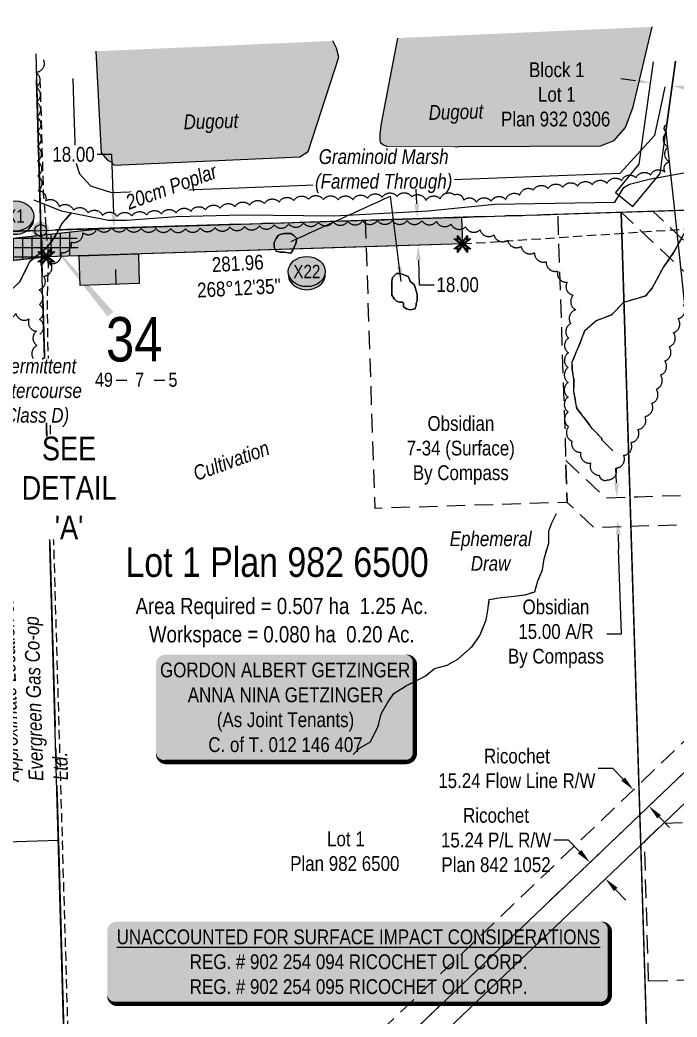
# Model space of a CAD drawing. Extents: x 633830 to 642643, y 5901646 to 5905452.
# Drawn here: x 637341 to 637786, y 5904014 to 5904689 of the extents above; entities that cross this region are included whole.
import ezdxf
from ezdxf.enums import TextEntityAlignment as Align

# ---------------------------------------------------------------- set-up
doc = ezdxf.new("R2010")
doc.units = 0
doc.header["$LTSCALE"] = 5
doc.header["$PDSIZE"] = 5
for name, pattern in [('0', [1, 1, 0]), ('foc-ACCESSROAD', [3.75, 2.5, -1.25]), ('foc-FLOWLINE', [3.75, 2.5, -1.25]), ('foc-QUARTERLINE', [33, 25, -3, 2, -3]), ('foc-TIELINE', [1.875, 1.25, -0.625]), ('foc-TOPO-ephemeral', [6.25, 3.125, -0.625, 0.625, -0.625, 0.625, -0.625]), ('UG_PIPE', [1.875, 1.25, -0.625])]:
    doc.linetypes.add(name, pattern=pattern)
doc.layers.get('Defpoints').update_dxf_attribs({"color": 9})
for name, color, linetype in [('10', 1, 'Continuous'), ('9', 3, 'Continuous'), ('AS-FENCE', 48, 'foc-FENCE'), ('AS-PIPE-UG', 44, 'UG_PIPE'), ('AS-PIPE-UG-T', 44, 'Continuous'), ('C-AR', 13, 'foc-ACCESSROAD'), ('C-SYMBOL', 7, 'Continuous'), ('C-WS', 13, 'foc-ACCESSROAD'), ('CG-NOTES', 7, 'Continuous'), ('DETAIL-T', 7, 'Continuous'), ('F-FLOWLINE', 190, 'foc-FLOWLINE'), ('F-RW', 190, 'Continuous'), ('F-WS', 190, 'foc-ACCESSROAD'), ('L-AREAREQUIRED', 7, 'Continuous'), ('L-BD', 7, 'Continuous'), ('L-MON', 1, 'Continuous'), ('L-QSEC', 8, 'foc-QUARTERLINE'), ('L-SECLBL', 7, 'Continuous'), ('L-TIE', 7, 'foc-TIELINE'), ('L-TITLEDB', 4, 'Continuous'), ('L-TITLEDB-T', 4, 'Continuous'), ('P-CROSSINGS', 250, 'Continuous'), ('P-IOP1', 10, 'Continuous'), ('P-IOP1-H', 21, 'Continuous'), ('P-IOP2', 10, 'Continuous'), ('P-IOP2-H', 21, 'Continuous'), ('P-LTO', 14, 'Continuous'), ('P-PROPOSED', 10, 'Continuous'), ('P-PROPOSED-H', 21, 'Continuous'), ('P-TEMP-BLUE-BORE-H', 131, 'Continuous'), ('P-TEMP-H', 41, 'Continuous'), ('P-TEMP-NO CUT-H', 104, 'Continuous'), ('P-TEMP_WORKSPACE', 46, 'Continuous'), ('P-TXT', 4, 'Continuous'), ('T-BUSH', 110, '0'), ('T-BUSH-T', 110, 'Continuous'), ('T-DRAW', 143, 'foc-TOPO-ephemeral'), ('T-WATER', 160, 'Continuous'), ('T-WATER-H', 133, 'Continuous'), ('T-WATER-T', 170, 'Continuous'), ('WATERCOURSE', 146, 'foc-TIELINE'), ('WETLAND', 143, 'Continuous')]:
    doc.layers.add(name, color=color, linetype=linetype)
for name, color, linetype, lineweight in [('C-AR-T', 13, 'Continuous', 9), ('F-FLOWLINE-T', 190, 'Continuous', 9), ('F-RW-T', 190, 'Continuous', 9), ('T-TEXT', 48, 'Continuous', 18)]:
    doc.layers.add(name, color=color, linetype=linetype, lineweight=lineweight)
doc.styles.add('100L', font='ARIALN.TTF', dxfattribs={"height": 11})
doc.styles.add('175L', font='ARIALN.TTF', dxfattribs={"height": 20})
doc.styles.add('80', font='ARIALN.TTF', dxfattribs={"height": 10})
doc.styles.add('80CG', font='ARIALN.TTF', dxfattribs={"height": 10})
doc.styles.add('80L', font='ARIALN.TTF', dxfattribs={"height": 10})
doc.styles.add('80LS', font='ARIALNI.TTF', dxfattribs={"height": 10})
doc.styles.add('Crossing', font='ARIALN.TTF', dxfattribs={"height": 10})
doc.styles.add('foc-LtypeFont', font='ARIALN.TTF', dxfattribs={"height": 7.35})
doc.styles.add('SIMPLEX', font='ARIALN.TTF')
doc.linetypes.add('foc-FENCE', pattern='A,10,-1,["X",foc-LtypeFont,S=0.2,R=0,X=-0.625,Y=-0.75],-1.24', length=12.24)
doc.linetypes.add('foc-TOPO-flowdirection-NOLINE', pattern='A,0,[">",foc-LtypeFont,S=0.3,R=0,X=0,Y=-0.945],-20,[">",foc-LtypeFont,S=0.3,R=0,X=0,Y=-0.945],0', length=20)
doc.dimstyles.new('Compass 5 000', dxfattribs={"dimscale": 5, "dimtxt": 9, "dimasz": 2, "dimexe": 0.2, "dimexo": 0.0625, "dimgap": 0.5, "dimtad": 0, "dimtih": 1, "dimtoh": 1, "dimzin": 0, "dimdsep": 46, "dimtxsty": '80CG', "dimcen": 0.1, "dimse1": 1, "dimse2": 1, "dimclrd": 256, "dimclrt": 256, "dimaunit": 1, "dimadec": 4, "dimazin": 0, "dimtfac": 0.06, "dimtofl": 0, "dimtmove": 0, "dimatfit": 1, "dimfxl": 0.2, "dimtolj": 1, "dimtzin": 0, "dimlwd": -1, "dimarcsym": 0})

# ---------------------------------------------------------------- blocks, each defined once
blk = doc.blocks.new('L-SECLBL')
at = {"layer": '9', "color": 7}
for p, q in [((-5.08, -27.83), (-12.29, -27.83)), ((20.7, -27.83), (13.5, -27.83))]:
    blk.add_line(p, q, dxfattribs=at)
at = {"layer": '10', "color": 2, "style": 'SIMPLEX'}
blk.add_attdef('SEC', text='', height=30, dxfattribs=at).set_placement((0, 0), align=Align.MIDDLE)
at = {"layer": '10', "color": 5, "style": '80L'}
blk.add_attdef('TWP', text='', height=9.5, dxfattribs=at).set_placement((-14.43, -27.37), align=Align.MIDDLE_RIGHT)
blk.add_attdef('RGE', text='', height=9.5, dxfattribs=at).set_placement((3.62, -27.37), align=Align.MIDDLE_CENTER)
blk.add_attdef('MER', text='', height=9.5, dxfattribs=at).set_placement((23.17, -27.37), align=Align.MIDDLE_LEFT)
blk = doc.blocks.new('*D37')
at = {"layer": 'Defpoints', "color": 0, "transparency": 16777216}
for p in [(637908.33, 5904292.37), (637918.85, 5904281.35), (637737.11, 5904107.9)]:
    blk.add_point(p, dxfattribs=at)
at = {"layer": 'F-RW-T', "transparency": 16777216}
for p, q in [((637712.2, 5904133.99), (637702.2, 5904133.99)), ((637719.69, 5904126.15), (637712.2, 5904133.99)), ((637744.01, 5904100.67), (637750.92, 5904093.43))]:
    blk.add_line(p, q, dxfattribs=at)
for points in [[(637720.89, 5904127.3), (637718.48, 5904125), (637726.59, 5904118.92)], [(637745.22, 5904101.82), (637742.81, 5904099.51), (637737.11, 5904107.9)]]:
    blk.add_solid(points, dxfattribs=at)
at = {"layer": 'F-RW-T', "transparency": 16777216, "insert": (637663.12, 5904133.99), "char_height": 10, "attachment_point": 5, "style": '80CG'}
blk.add_mtext('\\A1;Ricochet\\P15.24 P/L R/W\\PPlan 842 1052', dxfattribs=at)
blk = doc.blocks.new('*D53')
at = {"layer": 'Defpoints', "color": 0, "transparency": 16777216}
for p in [(637767.38, 5904646.13), (637764.75, 5904627.13), (637779.6, 5904625.07)]:
    blk.add_point(p, dxfattribs=at)
at = {"layer": 'F-RW-T', "transparency": 16777216}
for p, q in [((637757.47, 5904647.5), (637747.57, 5904648.87)), ((637792.14, 5904642.7), (637808.89, 5904640.38))]:
    blk.add_line(p, q, dxfattribs=at)
for points in [[(637757.7, 5904649.15), (637757.24, 5904645.85), (637767.38, 5904646.13)], [(637792.36, 5904644.35), (637791.91, 5904641.05), (637782.23, 5904644.07)]]:
    blk.add_solid(points, dxfattribs=at)
at = {"layer": 'F-RW-T', "transparency": 16777216, "insert": (637847.97, 5904640.38), "char_height": 10, "attachment_point": 5, "style": '80CG'}
blk.add_mtext('\\A1;15.00 P/L R/W\\PPlan 952 1140', dxfattribs=at)
blk = doc.blocks.new('fdia')
at = {"color": 255, "const_width": 1}
blk.add_lwpolyline([(-0.5, 0, 1), (0.5, 0, 1)], format="xyb", close=True, dxfattribs=at)
blk = doc.blocks.new('Fdiaa')
blk.add_blockref('fdia', (0, 0))
blk = doc.blocks.new('fdib')
at = {"color": 1, "const_width": 1.6}
blk.add_lwpolyline([(-0.4, 0, 1), (0.4, 0, 1)], format="xyb", close=True, dxfattribs=at)
at = {"color": 1}
blk.add_circle((0, 0), 0.8, dxfattribs=at)
blk = doc.blocks.new('Fdibb')
blk.add_blockref('fdib', (0, 0))
blk = doc.blocks.new('fdicc')
for name in ['Fdibb', 'Fdiaa']:
    blk.add_blockref(name, (0, 0))
blk = doc.blocks.new('FDI')
blk.add_blockref('fdicc', (0, 0))
blk = doc.blocks.new('*U56')
h = blk.add_hatch(color=59)
edge = h.paths.add_edge_path()
edge.add_line((-81.5, -37), (81.5, -37))
edge.add_arc((81.5, -31), 6, 270, 360)
edge.add_line((87.5, -31), (87.5, 29.5))
edge.add_arc((81.5, 29.5), 6, 0, 90)
edge.add_line((81.5, 35.5), (-81.5, 35.5))
edge.add_arc((-81.5, 29.5), 6, 90, 180)
edge.add_line((-87.5, 29.5), (-87.5, -31))
edge.add_arc((-81.5, -31), 6, 180, 270)
at = {"color": 1, "flags": 128}
blk.add_lwpolyline([(-81.5, -37, 3, 3, 0), (81.5, -37, 3, 3, 0.414214), (87.5, -31, 3, 3, 0), (87.5, 29.5, 3, 0, 0.414214), (81.5, 35.5, 0, 0, 0), (-81.5, 35.5, 0, 0, 0.414214), (-87.5, 29.5, 0, 0, 0), (-87.5, -31, 0, 3, 0.414214)], format="xyseb", close=True, dxfattribs=at)
blk.add_lwpolyline([(-35.22, -11.34, 0, 7.5, 0), (0, 0, 0, 0, 0)], format="xyseb", dxfattribs=at)
at = {"color": 1, "style": '80'}
blk.add_attdef('ENTER_TEXT_001', (-35.99, -5), '', height=10, dxfattribs=at)
blk = doc.blocks.new('TEMP')
h = blk.add_hatch(color=255)
h.dxf.hatch_style = 1
h.paths.add_polyline_path([(0, 0.25), (-0.67, 1.15), (-0.67, 0.67), (-1.15, 0.67), (-0.25, 0), (-1.15, -0.67), (-0.67, -0.67), (-0.67, -1.15), (0, -0.25), (0.67, -1.15), (0.67, -0.67), (1.15, -0.67), (0.25, 0), (1.15, 0.67), (0.67, 0.67), (0.67, 1.15)])
h.paths.add_polyline_path([(0.57, 0.85), (0.57, 0.57), (0.85, 0.57), (0.08, 0), (0.85, -0.57), (0.57, -0.57), (0.57, -0.85), (0, -0.08), (-0.57, -0.85), (-0.57, -0.57), (-0.85, -0.57), (-0.08, 0), (-0.85, 0.57), (-0.57, 0.57), (-0.57, 0.85), (0, 0.08)], flags=16)
h = blk.add_hatch(color=1)
h.dxf.hatch_style = 1
h.paths.add_polyline_path([(0, 0.08), (-0.57, 0.85), (-0.57, 0.57), (-0.85, 0.57), (-0.08, 0), (-0.85, -0.57), (-0.57, -0.57), (-0.57, -0.85), (0, -0.08), (0.57, -0.85), (0.57, -0.57), (0.85, -0.57), (0.08, 0), (0.85, 0.57), (0.57, 0.57), (0.57, 0.85)])
at = {"color": 1}
for p, q in [((-0.08, 0), (0.08, 0)), ((0, 0.08), (0, -0.08))]:
    blk.add_line(p, q, dxfattribs=at)
at = {"color": 255, "flags": 128}
blk.add_lwpolyline([(-0.25, 0), (-1.15, 0.67), (-0.67, 0.67), (-0.67, 1.15), (0, 0.25), (0.67, 1.15), (0.67, 0.67), (1.15, 0.67), (0.25, 0), (1.15, -0.67), (0.67, -0.67), (0.67, -1.15), (0, -0.25), (-0.67, -1.15), (-0.67, -0.67), (-1.15, -0.67)], close=True, dxfattribs=at)
at = {"color": 1, "flags": 128}
blk.add_lwpolyline([(-0.08, 0), (-0.85, 0.57), (-0.57, 0.57), (-0.57, 0.85), (0, 0.08), (0.57, 0.85), (0.57, 0.57), (0.85, 0.57), (0.08, 0), (0.85, -0.57), (0.57, -0.57), (0.57, -0.85), (0, -0.08), (-0.57, -0.85), (-0.57, -0.57), (-0.85, -0.57)], close=True, dxfattribs=at)
blk = doc.blocks.new('*U71')
h = blk.add_hatch(color=255)
edge = h.paths.add_edge_path()
edge.add_line((-164, -28.5), (164, -28.5))
edge.add_arc((164, -22.5), 6, 270, 360)
edge.add_line((170, -22.5), (170, 21))
edge.add_arc((164, 21), 6, 0, 90)
edge.add_line((164, 27), (-164, 27))
edge.add_arc((-164, 21), 6, 90, 180)
edge.add_line((-170, 21), (-170, -22.5))
edge.add_arc((-164, -22.5), 6, 180, 270)
at = {"color": 1, "flags": 128}
blk.add_lwpolyline([(-164, -28.5, 3, 3, 0), (164, -28.5, 3, 3, 0.414214), (170, -22.5, 3, 3, 0), (170, 21, 3, 0, 0.414214), (164, 27, 0, 0, 0), (-164, 27, 0, 0, 0.414214), (-170, 21, 0, 0, 0), (-170, -22.5, 0, 3, 0.414214)], format="xyseb", close=True, dxfattribs=at)
for points in [[(-67.26, -14.83, 0, 7.5, 0), (0, 0, 0, 0, 0)], [(60.94, -21.89, 0, 7.5, 0), (0, 0, 0, 0, 0)]]:
    blk.add_lwpolyline(points, format="xyseb", dxfattribs=at)
at = {"color": 1, "style": '80'}
blk.add_attdef('ENTER_TEXT_001', (-26.85, -4.92), '', height=10, dxfattribs=at)
blk = doc.blocks.new('*D78')
at = {"layer": 'C-AR-T', "transparency": 16777216}
for p, q in [((637744.55, 5904375.62), (637744.22, 5904385.61)), ((637745.72, 5904340.64), (637746.05, 5904330.64)), ((637747.96, 5904273.56), (637746.05, 5904330.64)), ((637737.96, 5904273.56), (637747.96, 5904273.56))]:
    blk.add_line(p, q, dxfattribs=at)
for points in [[(637746.22, 5904375.67), (637742.89, 5904375.56), (637744.89, 5904365.62)], [(637747.39, 5904340.69), (637744.05, 5904340.58), (637745.39, 5904350.63)]]:
    blk.add_solid(points, dxfattribs=at)
at = {"layer": 'Defpoints', "color": 0, "transparency": 16777216}
for p in [(637849.84, 5904369.13), (637850.34, 5904354.14), (637745.39, 5904350.63)]:
    blk.add_point(p, dxfattribs=at)
at = {"layer": 'C-AR-T', "transparency": 16777216, "insert": (637703.64, 5904273.56), "char_height": 10, "attachment_point": 5, "style": '80CG'}
blk.add_mtext('\\A1;Obsidian\\P15.00 A/R \\PBy Compass', dxfattribs=at)
blk = doc.blocks.new('*D94')
at = {"layer": 'Defpoints', "color": 0, "transparency": 16777216}
for p in [(637756.01, 5904168.01), (637759.5, 5904171.35), (637770.01, 5904160.34)]:
    blk.add_point(p, dxfattribs=at)
at = {"layer": 'F-FLOWLINE-T', "transparency": 16777216}
for p, q in [((637742.2, 5904182.48), (637732.2, 5904182.48)), ((637749.11, 5904175.24), (637742.2, 5904182.48)), ((637773.43, 5904149.77), (637780.33, 5904142.54))]:
    blk.add_line(p, q, dxfattribs=at)
for points in [[(637750.31, 5904176.4), (637747.9, 5904174.09), (637756.01, 5904168.01)], [(637774.63, 5904150.92), (637772.22, 5904148.62), (637766.52, 5904157.01)]]:
    blk.add_solid(points, dxfattribs=at)
at = {"layer": 'F-FLOWLINE-T', "transparency": 16777216, "insert": (637677.2, 5904182.48), "char_height": 10, "attachment_point": 5, "style": '80CG'}
blk.add_mtext('\\A1;Ricochet\\P15.24 Flow Line R/W', dxfattribs=at)
blk = doc.blocks.new('xing2')
h = blk.add_hatch(color=50)
h.dxf.hatch_style = 1
edge = h.paths.add_edge_path()
edge.add_ellipse((0, 0), major_axis=(-12.5, 0), ratio=0.816297, start_angle=0, end_angle=360)
h = blk.add_hatch(color=250)
h.dxf.hatch_style = 1
edge = h.paths.add_edge_path()
edge.add_ellipse((0, -2.05), major_axis=(-12.5, 0), ratio=0.816297, start_angle=0, end_angle=180)
edge.add_line((12.5, -2.05), (12.5, 0))
edge.add_ellipse((0, 0), major_axis=(-12.5, 0), ratio=0.816297, start_angle=0, end_angle=180, ccw=False)
edge.add_line((-12.5, 0), (-12.5, -2.05))
at = {"color": 250}
blk.add_ellipse((0, 0), major_axis=(-12.5, 0), ratio=0.816297, dxfattribs=at)
blk.add_ellipse((0, -2.05), major_axis=(-12.5, 0), ratio=0.816297, start_param=0, end_param=3.141593, dxfattribs=at)
at = {"color": 250, "style": 'Crossing'}
blk.add_attdef('CROSSING', text='', height=9, dxfattribs=at).set_placement((0.09, 0.02), align=Align.MIDDLE_CENTER)
at = {"color": 250, "style": 'Crossing', "flags": 1}
for tag, p in [('OWNER', (0.09, -12.49)), ('DESCRIPTION', (0.09, -25.77)), ('LOCATION', (0.09, -39.3)), ('DWG_REF', (0.09, -52.84))]:
    blk.add_attdef(tag, text='', height=9, dxfattribs=at).set_placement(p, align=Align.MIDDLE_CENTER)
blk = doc.blocks.new('*D115')
at = {"layer": 'Defpoints', "color": 0, "transparency": 16777216}
for p in [(637404.88, 5904547.89), (637409.49, 5904548.03), (637410.06, 5904530.05)]:
    blk.add_point(p, dxfattribs=at)
at = {"layer": 'P-TXT', "transparency": 16777216}
for p, q in [((637403.33, 5904597.73), (637393.33, 5904597.73)), ((637404.57, 5904557.89), (637403.33, 5904597.73)), ((637405.76, 5904519.91), (637406.07, 5904509.91))]:
    blk.add_line(p, q, dxfattribs=at)
for points in [[(637406.24, 5904557.94), (637402.91, 5904557.83), (637404.88, 5904547.89)], [(637407.42, 5904519.96), (637404.09, 5904519.86), (637405.45, 5904529.9)]]:
    blk.add_solid(points, dxfattribs=at)
at = {"layer": 'P-TXT', "transparency": 16777216, "insert": (637377.39, 5904597.73), "char_height": 10, "attachment_point": 5, "style": '80CG', "bg_fill": 3, "box_fill_scale": 1.1, "bg_fill_color": 256, "bg_fill_true_color": 13158600, "bg_fill_transparency": 0}
blk.add_mtext('\\A1;18.00', dxfattribs=at)
blk = doc.blocks.new('*D118')
at = {"layer": 'Defpoints', "color": 0, "transparency": 16777216}
for p in [(637625.78, 5904554.78), (637610.39, 5904536.3), (637626.33, 5904536.79)]:
    blk.add_point(p, dxfattribs=at)
at = {"layer": 'P-TXT', "transparency": 16777216}
for p, q in [((637609.53, 5904564.28), (637609.22, 5904574.28)), ((637610.7, 5904526.3), (637611.22, 5904509.58)), ((637611.22, 5904509.58), (637621.22, 5904509.58))]:
    blk.add_line(p, q, dxfattribs=at)
for points in [[(637611.19, 5904564.33), (637607.86, 5904564.23), (637609.84, 5904554.29)], [(637612.37, 5904526.35), (637609.04, 5904526.25), (637610.39, 5904536.3)]]:
    blk.add_solid(points, dxfattribs=at)
at = {"layer": 'P-TXT', "transparency": 16777216, "insert": (637637.16, 5904509.58), "char_height": 10, "attachment_point": 5, "style": '80CG'}
blk.add_mtext('\\A1;18.00', dxfattribs=at)

msp = doc.modelspace()

# ---------------------------------------------------------------- hatches: boundary and pattern name
at = {"layer": 'P-IOP1-H'}
h = msp.add_hatch(color=256, dxfattribs=at)
h.dxf.hatch_style = 1
h.paths.add_polyline_path([(637355.693, 5904543.172), (637396.366, 5904547.624), (637575.433, 5904553.222), (637639.845, 5904555.216), (637640.402, 5904537.224), (637566.89, 5904534.951), (637359.127, 5904528.456), (637356.125, 5904528.127)])
at = {"layer": 'P-IOP2-H'}
h = msp.add_hatch(color=256, dxfattribs=at)
h.dxf.hatch_style = 1
h.paths.add_polyline_path([(637356.125, 5904528.127), (637140.606, 5904504.502), (637103.482, 5904503.341), (636788.482, 5904493.501), (636787.977, 5904508.468), (637103.015, 5904518.281), (637139.008, 5904519.455), (637355.693, 5904543.172)])
at = {"layer": 'P-PROPOSED-H'}
h = msp.add_hatch(color=256, dxfattribs=at)
h.dxf.hatch_style = 1
h.paths.add_polyline_path([(636557.208, 5904496.268), (636577.198, 5904496.894), (636577.065, 5904501.837), (637102.795, 5904518.274), (637138.788, 5904519.448), (637396.147, 5904547.617), (637575.213, 5904553.215), (637639.845, 5904555.216), (637640.402, 5904537.224), (637566.67, 5904534.945), (637358.907, 5904528.45), (637140.386, 5904504.495), (637103.262, 5904503.334), (636557.542, 5904486.274)])
at = {"layer": 'P-TEMP-BLUE-BORE-H'}
h = msp.add_hatch(color=256, dxfattribs=at)
h.dxf.hatch_style = 1
h.paths.add_polyline_path([(637140.386, 5904504.495), (637358.907, 5904528.45), (637381.249, 5904529.148), (637379.427, 5904545.787), (637355.693, 5904543.172), (637138.788, 5904519.448)])
at = {"layer": 'P-TEMP-H'}
h = msp.add_hatch(color=256, dxfattribs=at)
h.dxf.hatch_style = 1
h.paths.add_polyline_path([(637421.842, 5904510.41), (637381.874, 5904509.161), (637381.249, 5904529.148), (637421.218, 5904530.397)])
at = {"layer": 'P-TEMP-NO CUT-H'}
h = msp.add_hatch(dxfattribs=at)
h.set_pattern_fill('ANSI37', color=256, scale=2, angle=45)
h.paths.add_polyline_path([(637140.386, 5904504.495), (637358.907, 5904528.45), (637381.249, 5904529.148), (637379.427, 5904545.787), (637355.693, 5904543.172), (637138.788, 5904519.448)])
at = {"layer": 'T-WATER-H'}
h = msp.add_hatch(color=256, dxfattribs=at)
h.dxf.hatch_style = 1
h.paths.add_polyline_path([(637768.715, 5904684.004), (637596.528, 5904676.438), (637585.49, 5904618.759), (637584.525, 5904611.687), (637584.525, 5904607.658), (637584.86, 5904606.047), (637586.632, 5904604.449), (637590.039, 5904602.935), (637733.715, 5904603.449), (637743.088, 5904607.255), (637750.69, 5904615.869), (637755.77, 5904629.818)])
h = msp.add_hatch(color=256, dxfattribs=at)
h.dxf.hatch_style = 1
h.paths.add_polyline_path([(637552.737, 5904674.514), (637392.527, 5904667.475), (637396.187, 5904598.905), (637400.263, 5904593.89), (637402.784, 5904592.64), (637404.95, 5904590.389), (637530.469, 5904596.155), (637535.964, 5904599.656), (637556.7, 5904663.593), (637555.203, 5904669.595)])

# ---------------------------------------------------------------- linework, layer by layer
at = {"layer": 'AS-FENCE', "flags": 128}
for points in [[(637376.891, 5904649.149), (637377.62, 5904625.936), (637378.799, 5904593.025), (637381.351, 5904584.66), (637388.858, 5904576.429), (637403.035, 5904572.061), (637477.503, 5904574.646), (637545.994, 5904577.35), (637699.264, 5904583.177), (637746.984, 5904585.11), (637770.438, 5904610.714), (637774.926, 5904631.527), (637777.494, 5904643.377)], [(637350.6, 5904566.948), (637368.977, 5904559.501), (637401.006, 5904553.228), (637413.152, 5904553.21), (637446.986, 5904555.825), (637491.59, 5904556.933), (637553.613, 5904556.251), (637617.317, 5904559.65), (637662.265, 5904564.128), (637743.521, 5904565.371), (637749.537, 5904575.303), (637753.418, 5904577.516), (637766.772, 5904580.948), (637793.684, 5904586.04), (637794.435, 5904608), (637795.909, 5904629.585)]]:
    msp.add_lwpolyline(points, dxfattribs=at)
at = {"layer": 'AS-PIPE-UG', "flags": 128}
msp.add_lwpolyline([(637381.069, 5903752.487), (637359.965, 5904474.839), (637359.873, 5904493.446), (637359.913, 5904512.183), (637360.404, 5904518.918), (637360.128, 5904534.024), (637358.207, 5904556.877), (637357.167, 5904571.448), (637354.916, 5904648.507)], dxfattribs=at)
at = {"layer": 'C-AR', "flags": 128}
msp.add_lwpolyline([(637710.328, 5904390.669), (637737.079, 5904365.545), (637750.496, 5904365.963), (637758.778, 5904366.221), (637901.141, 5904370.661), (637901.817, 5904350.679), (637759.401, 5904346.237), (637759.401, 5904346.237), (637729.427, 5904345.302), (637711.213, 5904362.408)], close=True, dxfattribs=at)
at = {"layer": 'C-WS', "flags": 128}
msp.add_lwpolyline([(637574.918, 5904553.187), (637704.772, 5904557.244), (637711.213, 5904362.408), (637581.314, 5904358.342), (637574.918, 5904553.187)], dxfattribs=at)
at = {"layer": 'F-FLOWLINE', "flags": 128}
for points in [[(637747.808, 5904558.673), (637769.262, 5904559.34), (637921.073, 5904415.596), (637899.668, 5904414.882), (637747.808, 5904558.673)], [(637925.796, 5904309.046), (637902.933, 5904308.282), (637582.497, 5904002.352), (637605.255, 5904003.015), (637925.796, 5904309.046)]]:
    msp.add_lwpolyline(points, dxfattribs=at)
at = {"layer": 'F-RW', "flags": 128}
for points in [[(637769.361, 5904660.462), (637759.769, 5904591.143), (637743.972, 5904571.972), (637755.552, 5904562.441), (637774.042, 5904584.891), (637777.965, 5904613.241), (637784.556, 5904660.9)], [(637784.556, 5904660.9), (637777.965, 5904613.241), (637783.741, 5904559.854), (637798.297, 5904423.72), (637806.267, 5904194.96), (637806.971, 5904174.489), (637809.714, 5904095.803), (637824.698, 5904096.33), (637821.953, 5904175.016), (637821.498, 5904188.444), (637820.788, 5904208.822), (637813.263, 5904424.785), (637812.8, 5904429.109), (638108.925, 5904539.236), (638149.262, 5904599.884), (638148.733, 5904626.149), (638111.518, 5904570.207), (638099.123, 5904551.611), (637811.147, 5904444.495), (637798.741, 5904560.223), (637793.073, 5904613.012), (637799.756, 5904661.338)]]:
    msp.add_lwpolyline(points, dxfattribs=at)
msp.add_lwpolyline([(637605.255, 5904003.015), (637615.519, 5904003.314), (637615.845, 5903992.132), (637760.966, 5904130.664), (637806.971, 5904174.489), (637821.498, 5904188.444), (637948.698, 5904309.847), (638009.277, 5904324.861), (638157.315, 5904329.902), (638156.848, 5904345.731), (638154.3, 5904345.046), (638007.164, 5904340.032), (637941.109, 5904323.661), (637820.788, 5904208.822), (637806.267, 5904194.96), (637760.317, 5904151.082)], close=True, dxfattribs=at)
at = {"layer": 'F-WS'}
msp.add_lwpolyline([(637763.55, 5904133.126), (637776.57, 5904145.529), (637869.802, 5904148.258), (637872.923, 5904041.654), (637766.319, 5904038.534)], close=True, dxfattribs=at)
at = {"layer": 'L-QSEC'}
for p, q in [((637351.956, 5904665.692), (637378.421, 5903743.688)), ((638149.82, 5904571.178), (636536.268, 5904520.736))]:
    msp.add_line(p, q, dxfattribs=at)
at = {"layer": 'L-TIE'}
msp.add_line((637640.402, 5904537.224), (638149.82, 5904571.178), dxfattribs=at)
at = {"layer": 'L-TITLEDB', "flags": 128}
msp.add_lwpolyline([(637097.87, 5904676.289), (637102.167, 5904538.396), (637355.383, 5904546.308), (637352.452, 5904648.436)], dxfattribs=at)
for points in [[(637747.808, 5904558.673), (638149.82, 5904571.178), (638173.251, 5903782.402), (637863.337, 5903772.641), (637860.618, 5903858.362), (637769.707, 5903855.436)], [(637355.383, 5904546.308), (637747.808, 5904558.673), (637772.158, 5903769.972), (637477.859, 5903760.478), (637473.138, 5903910.172), (637373.616, 5903906.945)], [(637099.006, 5904125.489), (637367.217, 5904134.011), (637373.616, 5903906.945), (637378.033, 5903757.213), (637109.969, 5903748.792)]]:
    msp.add_lwpolyline(points, close=True, dxfattribs=at)
at = {"layer": 'P-IOP1', "flags": 128}
msp.add_lwpolyline([(637355.693, 5904543.172), (637396.366, 5904547.624), (637575.433, 5904553.222), (637639.845, 5904555.216), (637640.402, 5904537.224), (637359.127, 5904528.456), (637356.125, 5904528.127)], close=True, dxfattribs=at)
at = {"layer": 'P-IOP2', "flags": 128}
msp.add_lwpolyline([(637356.125, 5904528.127), (637140.606, 5904504.502), (637103.482, 5904503.341), (636788.482, 5904493.501), (636787.977, 5904508.468), (637103.015, 5904518.281), (637139.008, 5904519.455), (637355.693, 5904543.172)], close=True, dxfattribs=at)
at = {"layer": 'P-LTO', "flags": 128}
msp.add_lwpolyline([(636557.208, 5904496.268), (636577.198, 5904496.894), (636577.065, 5904501.837), (636787.977, 5904508.468), (637102.795, 5904518.274), (637138.788, 5904519.448), (637396.147, 5904547.617), (637575.433, 5904553.222), (637639.845, 5904555.216), (637640.402, 5904537.224), (637566.67, 5904534.945), (637358.907, 5904528.45), (637140.386, 5904504.495), (637103.262, 5904503.334), (636557.542, 5904486.274), (636557.542, 5904486.274)], close=True, dxfattribs=at)
at = {"layer": 'P-PROPOSED', "flags": 128}
msp.add_lwpolyline([(636557.208, 5904496.268), (636577.198, 5904496.894), (636577.065, 5904501.837), (636787.977, 5904508.468), (637102.795, 5904518.274), (637138.788, 5904519.448), (637396.147, 5904547.617), (637575.433, 5904553.222), (637639.845, 5904555.216), (637640.402, 5904537.224), (637566.67, 5904534.945), (637358.907, 5904528.45), (637140.386, 5904504.495), (637103.262, 5904503.334), (636557.542, 5904486.274), (636557.542, 5904486.274)], close=True, dxfattribs=at)
at = {"layer": 'P-TEMP_WORKSPACE', "flags": 128}
msp.add_lwpolyline([(637421.842, 5904510.41), (637381.874, 5904509.161), (637381.249, 5904529.148), (637421.218, 5904530.397)], close=True, dxfattribs=at)
at = {"layer": 'T-BUSH', "flags": 128}
for points in [[(637356.974, 5904661.639, -0.5205671), (637351.967, 5904653.148, -0.5205671), (637352.153, 5904643.152, -0.5205671), (637352.339, 5904633.157, -0.5205671), (637352.525, 5904623.162, -0.5205671), (637352.711, 5904613.166, -0.5205671), (637352.898, 5904603.171, -0.5205671), (637353.084, 5904593.176, -0.5205671), (637353.27, 5904583.18, -0.5205671), (637353.456, 5904573.185, -0.5205671), (637358.538, 5904566.435, -0.5205671), (637367.672, 5904562.372, -0.5205671), (637377.344, 5904560.052, -0.5205671), (637387.179, 5904558.26, -0.5205671), (637397.015, 5904556.468, -0.5205671), (637406.938, 5904555.741, -0.5205671), (637416.925, 5904556.103, -0.5205671), (637426.897, 5904556.806, -0.5205671), (637436.869, 5904557.509, -0.5205671), (637446.842, 5904558.212, -0.5205671), (637456.785, 5904559.246, -0.5205671), (637466.728, 5904560.29, -0.5205671), (637476.67, 5904561.334, -0.5205671), (637486.612, 5904562.378, -0.5205671), (637496.555, 5904563.422, -0.5205671), (637506.497, 5904564.466, -0.5205671), (637516.44, 5904565.51, -0.5205671), (637526.382, 5904566.555, -0.5205671), (637536.334, 5904567.385, -0.5205671), (637546.329, 5904567.209, -0.5205671), (637556.325, 5904567.033, -0.5205671), (637566.31, 5904567.118, -0.5205671), (637576.26, 5904568.087, -0.5205671), (637586.23, 5904568.799, -0.5205671), (637596.21, 5904569.378, -0.5205671), (637606.108, 5904569.161, -0.5205671), (637615.753, 5904566.532, -0.5205671), (637625.373, 5904567.67, -0.5205671), (637634.982, 5904570.427, -0.5205671), (637641.148, 5904566.697, -0.5205671), (637649.83, 5904565.455, -0.5205671), (637659.805, 5904566.129, -0.5205671), (637669.74, 5904567.222, -0.5205671), (637679.147, 5904570.281, -0.5205671), (637688.43, 5904573.757, -0.5205671), (637698.389, 5904574.633, -0.5205671), (637708.348, 5904575.51, -0.5205671), (637718.307, 5904576.371, -0.5205671), (637728.27, 5904577.204, -0.5205671), (637738.218, 5904578.138, -0.5205671), (637748.02, 5904580.104, -0.5205671), (637757.835, 5904582.001, -0.5205671), (637767.662, 5904583.839, -0.5205671), (637777.488, 5904585.677, -0.5205671), (637780.349, 5904592.773, -0.5205671), (637779.423, 5904602.728, -0.5205671), (637778.497, 5904612.682, -0.5205671), (637778.024, 5904617.767, -0.5205671)], [(637354.642, 5904476.209, 0.5205671), (637354.454, 5904486.205, 0.5205671), (637354.265, 5904496.2, 0.5205671), (637354.077, 5904506.195, 0.5205671), (637357.206, 5904515.335, 0.5205671), (637362.281, 5904523.937, 0.5205671), (637368.965, 5904531.372, 0.5205671), (637375.991, 5904538.445, 0.5205671), (637383.754, 5904544.745, 0.5205671), (637393.193, 5904547.59, 0.5205671), (637403.121, 5904548.081, 0.5205671), (637413.117, 5904547.911, 0.5205671), (637423.113, 5904547.791, 0.5205671), (637433.11, 5904547.679, 0.5205671), (637443.106, 5904547.566, 0.5205671), (637453.101, 5904547.551, 0.5205671), (637463.092, 5904547.917, 0.5205671), (637473.082, 5904548.283, 0.5205671), (637483.072, 5904548.649, 0.5205671), (637493.063, 5904549.015, 0.5205671), (637503.046, 5904549.519, 0.5205671), (637513.023, 5904550.162, 0.5205671), (637522.999, 5904550.806, 0.5205671), (637532.975, 5904551.449, 0.5205671), (637542.961, 5904551.903, 0.5205671), (637552.953, 5904552.226, 0.5205671), (637562.945, 5904552.548, 0.5205671), (637572.937, 5904552.871, 0.5205671), (637582.93, 5904553.107, 0.5205671), (637592.927, 5904553.066, 0.5205671), (637602.924, 5904553.025, 0.5205671), (637612.921, 5904552.985, 0.5205671), (637622.873, 5904552.472, 0.5205671), (637632.701, 5904550.638, 0.5205671), (637642.528, 5904548.804, 0.5205671), (637652.279, 5904546.685, 0.5205671), (637661.701, 5904543.344, 0.5205671), (637671, 5904539.701, 0.5205671), (637680.064, 5904535.483, 0.5205671), (637689.127, 5904531.265, 0.5205671), (637697.024, 5904525.18, 0.5205671), (637704.786, 5904518.879, 0.5205671), (637711.189, 5904511.313, 0.5205671), (637715.394, 5904502.493, 0.5205671), (637717.105, 5904492.643, 0.5205671), (637713.686, 5904483.284, 0.5205671), (637712.111, 5904473.566, 0.5205671), (637712.017, 5904463.57, 0.5205671), (637711.923, 5904453.573, 0.5205671), (637711.83, 5904443.576, 0.5205671), (637711.851, 5904433.58, 0.5205671), (637711.943, 5904423.583, 0.5205671), (637712.229, 5904413.61, 0.5205671), (637714.488, 5904403.871, 0.5205671), (637720.375, 5904396.262, 0.5205671), (637727.135, 5904388.974, 0.5205671), (637732.912, 5904380.815, 0.5205671), (637738.468, 5904377.633, 0.5205671), (637744.372, 5904385.608, 0.5205671), (637749.419, 5904394.213, 0.5205671), (637754.328, 5904402.922, 0.5205671), (637759.129, 5904411.69, 0.5205671), (637763.796, 5904420.531, 0.5205671), (637768.404, 5904429.396, 0.5205671), (637771.34, 5904438.952, 0.5205671), (637774.277, 5904448.508, 0.5205671), (637777.21, 5904458.065, 0.5205671), (637780.135, 5904467.625, 0.5205671), (637783.06, 5904477.184, 0.5205671), (637786.225, 5904486.66, 0.5205671), (637789.931, 5904495.945, 0.5205671), (637793.637, 5904505.229, 0.5205671), (637797.776, 5904514.297, 0.5205671), (637803.011, 5904522.813, 0.5205671), (637809.727, 5904530.098, 0.5205671), (637818.249, 5904534.946, 0.5205671), (637827.06, 5904532.874, 0.5205671), (637836.568, 5904530.54, 0.5205671), (637846.525, 5904529.677, 0.5205671), (637856.502, 5904529.05, 0.5205671), (637866.479, 5904528.422, 0.5205671), (637876.451, 5904527.715, 0.5205671), (637886.422, 5904526.995, 0.5205671), (637896.394, 5904526.275, 0.5205671), (637906.365, 5904525.555, 0.5205671), (637915.324, 5904521.964, 0.5205671), (637922.175, 5904514.938, 0.5205671), (637925.397, 5904505.581, 0.5205671), (637929.73, 5904499.965, 0.5205671), (637938.627, 5904504.522, 0.5205671), (637947.457, 5904509.21, 0.5205671), (637952.554, 5904511.915, 0.5205671)], [(637290.083, 5904457.121, 0.5205671), (637296.698, 5904464.616, 0.5205671), (637303.875, 5904471.541, 0.5205671), (637311.481, 5904478.028, 0.5205671), (637319.868, 5904483.412, 0.5205671), (637328.53, 5904488.404, 0.5205671), (637338.327, 5904490.121, 0.5205671), (637347.41, 5904486.596, 0.5205671), (637352.248, 5904478.143, 0.5205671), (637352.672, 5904468.48, 0.5205671), (637350.943, 5904458.634, 0.5205671), (637348.816, 5904448.892, 0.5205671), (637345.045, 5904439.634, 0.5205671), (637337.868, 5904432.695, 0.5205671), (637330.582, 5904425.85, 0.5205671), (637323.296, 5904419.006, 0.5205671), (637319.292, 5904415.245, 0.5205671)]]:
    msp.add_lwpolyline(points, format="xyb", dxfattribs=at)
at = {"layer": 'T-DRAW', "flags": 128}
msp.add_lwpolyline([(637566.487, 5904191.926), (637570.72, 5904196.159), (637578.129, 5904200.392), (637583.421, 5904210.976), (637585.537, 5904219.442), (637589.771, 5904226.851), (637594.004, 5904233.201), (637602.471, 5904238.492), (637615.171, 5904244.842), (637621.521, 5904250.134), (637629.987, 5904252.251), (637637.396, 5904256.484), (637646.921, 5904264.951), (637652.212, 5904272.359), (637656.446, 5904282.942), (637657.504, 5904289.293), (637658.562, 5904296.701), (637664.912, 5904297.759), (637673.379, 5904298.818), (637682.904, 5904299.876), (637689.254, 5904301.993), (637691.371, 5904309.401), (637694.546, 5904316.809), (637695.604, 5904324.218), (637698.779, 5904334.801), (637698.779, 5904343.268), (637700.896, 5904348.559), (637704.071, 5904354.909)], dxfattribs=at)
at = {"layer": 'T-DRAW', "linetype": 'foc-TOPO-flowdirection-NOLINE', "flags": 128}
msp.add_lwpolyline([(637566.487, 5904191.926), (637570.72, 5904196.159), (637578.129, 5904200.392), (637583.421, 5904210.976), (637585.537, 5904219.442), (637589.771, 5904226.851), (637594.004, 5904233.201), (637602.471, 5904238.492), (637615.171, 5904244.842), (637621.521, 5904250.134), (637629.987, 5904252.251), (637637.396, 5904256.484), (637646.921, 5904264.951), (637652.212, 5904272.359), (637656.446, 5904282.942), (637657.504, 5904289.293), (637658.562, 5904296.701), (637664.912, 5904297.759), (637673.379, 5904298.818), (637682.904, 5904299.876), (637689.254, 5904301.993), (637691.371, 5904309.401), (637694.546, 5904316.809), (637695.604, 5904324.218), (637698.779, 5904334.801), (637698.779, 5904343.268), (637700.896, 5904348.559), (637704.071, 5904354.909)], dxfattribs=at)
at = {"layer": 'T-WATER', "flags": 128}
for points in [[(637590.039, 5904602.935), (637733.715, 5904603.449), (637743.088, 5904607.255), (637750.69, 5904615.869), (637755.77, 5904629.818), (637768.715, 5904684.004)], [(637404.95, 5904590.389), (637530.469, 5904596.155), (637535.964, 5904599.656), (637556.7, 5904663.593), (637555.203, 5904669.595), (637552.737, 5904674.514)], [(637596.528, 5904676.438), (637585.49, 5904618.759), (637584.525, 5904611.687), (637584.525, 5904607.658), (637584.86, 5904606.047), (637586.632, 5904604.449), (637590.039, 5904602.935)], [(637392.527, 5904667.475), (637396.187, 5904598.905), (637400.263, 5904593.89), (637402.784, 5904592.64), (637404.95, 5904590.389)]]:
    msp.add_lwpolyline(points, dxfattribs=at)
at = {"layer": 'WATERCOURSE', "flags": 128}
for points in [[(637833.188, 5904590.918), (637822.604, 5904581.393), (637805.671, 5904568.693), (637796.146, 5904554.935), (637783.446, 5904531.651), (637776.038, 5904521.068), (637768.629, 5904507.31), (637764.396, 5904502.018), (637749.579, 5904497.785), (637741.113, 5904489.318), (637730.529, 5904485.085), (637723.121, 5904478.735), (637719.946, 5904470.268), (637714.654, 5904457.568), (637714.654, 5904452.276), (637715.712, 5904445.926), (637715.712, 5904437.459), (637717.829, 5904425.818), (637722.062, 5904420.526), (637728.412, 5904412.059), (637734.762, 5904405.709), (637734.762, 5904404.651), (637742.171, 5904397.243)], [(637375.942, 5904558.461), (637369.563, 5904550.694), (637365.759, 5904543.58), (637362.803, 5904539.074), (637359.215, 5904534.612), (637348.047, 5904525.534), (637340.956, 5904511.426), (637328.708, 5904500.129), (637316.872, 5904492.05), (637301.421, 5904483.458), (637291.32, 5904469.222), (637278.736, 5904457.386)]]:
    msp.add_lwpolyline(points, dxfattribs=at)
at = {"layer": 'WATERCOURSE', "linetype": 'foc-TOPO-flowdirection-NOLINE', "flags": 128}
for points in [[(637742.171, 5904397.243), (637734.762, 5904404.651), (637734.762, 5904405.709), (637728.412, 5904412.059), (637722.062, 5904420.526), (637717.829, 5904425.818), (637715.712, 5904437.459), (637715.712, 5904445.926), (637714.654, 5904452.276), (637714.654, 5904457.568), (637719.946, 5904470.268), (637723.121, 5904478.735), (637730.529, 5904485.085), (637741.113, 5904489.318), (637749.579, 5904497.785), (637764.396, 5904502.018), (637768.629, 5904507.31), (637776.038, 5904521.068), (637783.446, 5904531.651), (637796.146, 5904554.935), (637805.671, 5904568.693), (637822.604, 5904581.393), (637833.188, 5904590.918)], [(637278.736, 5904457.386), (637291.32, 5904469.222), (637301.421, 5904483.458), (637316.872, 5904492.05), (637328.708, 5904500.129), (637340.956, 5904511.426), (637348.047, 5904525.534), (637359.215, 5904534.612), (637362.803, 5904539.074), (637365.759, 5904543.58), (637369.563, 5904550.694), (637375.942, 5904558.461)]]:
    msp.add_lwpolyline(points, dxfattribs=at)
at = {"layer": 'WETLAND'}
for points in [[(637526.403, 5904542.896), (637528.387, 5904540.912), (637527.726, 5904537.604), (637525.741, 5904532.974), (637524.418, 5904530.99), (637519.788, 5904531.651), (637517.142, 5904531.651), (637514.496, 5904532.313), (637513.174, 5904534.959), (637513.174, 5904538.266), (637514.496, 5904540.912), (637515.819, 5904542.896), (637517.142, 5904543.558), (637519.788, 5904544.219), (637521.772, 5904544.219), (637524.418, 5904544.219), (637526.403, 5904542.896)], [(637608.424, 5904507.839), (637609.747, 5904503.209), (637609.747, 5904500.563), (637609.747, 5904498.578), (637609.085, 5904497.255), (637609.085, 5904495.271), (637608.424, 5904493.948), (637608.424, 5904493.287), (637605.116, 5904492.625), (637602.471, 5904493.287), (637600.486, 5904494.61), (637600.486, 5904497.255), (637599.825, 5904497.917), (637597.84, 5904497.917), (637595.856, 5904498.578), (637594.533, 5904499.901), (637592.549, 5904502.547), (637592.549, 5904505.854), (637592.549, 5904508.5), (637592.549, 5904511.808), (637593.21, 5904514.453), (637595.856, 5904517.099), (637598.502, 5904517.099), (637601.809, 5904515.776), (637603.793, 5904515.115), (637604.455, 5904513.792), (637605.116, 5904511.808), (637607.762, 5904509.823), (637608.424, 5904507.839)]]:
    msp.add_lwpolyline(points, close=True, dxfattribs=at)
at = {"layer": 'WETLAND', "flags": 128}
for points in [[(637526.403, 5904542.896), (637524.418, 5904544.219), (637521.772, 5904544.219), (637519.788, 5904544.219), (637517.142, 5904543.558), (637515.819, 5904542.896), (637514.496, 5904540.912), (637513.174, 5904538.266), (637513.174, 5904534.959), (637514.496, 5904532.313), (637517.142, 5904531.651), (637519.788, 5904531.651), (637524.418, 5904530.99), (637525.741, 5904532.974), (637527.726, 5904537.604), (637528.387, 5904540.912), (637526.403, 5904542.896)], [(637608.424, 5904507.839), (637607.762, 5904509.823), (637605.116, 5904511.808), (637604.455, 5904513.792), (637603.793, 5904515.115), (637601.809, 5904515.776), (637598.502, 5904517.099), (637595.856, 5904517.099), (637593.21, 5904514.453), (637592.549, 5904511.808), (637592.549, 5904508.5), (637592.549, 5904505.854), (637592.549, 5904502.547), (637594.533, 5904499.901), (637595.856, 5904498.578), (637597.84, 5904497.917), (637599.825, 5904497.917), (637600.486, 5904497.255), (637600.486, 5904494.61), (637602.471, 5904493.287), (637605.116, 5904492.625), (637608.424, 5904493.287), (637608.424, 5904493.948), (637609.085, 5904495.271), (637609.085, 5904497.255), (637609.747, 5904498.578), (637609.747, 5904500.563), (637609.747, 5904503.209), (637608.424, 5904507.839)]]:
    msp.add_lwpolyline(points, close=True, dxfattribs=at)

# ---------------------------------------------------------------- block references
at = {"layer": 'CG-NOTES'}
ref = msp.add_blockref('*U56', (637520.742, 5904223.831), dxfattribs=dict(at, xscale=0.99971059, yscale=0.99971059, zscale=0.99971059))
ref.add_attrib('ENTER_TEXT_001', 'GORDON ALBERT GETZINGER', (637435.876, 5904244.084), dxfattribs={"layer": '0', "color": 1, "height": 9.99711, "style": '80'})
ref.add_attrib('ENTER_TEXT_002', 'ANNA NINA GETZINGER', (637454.653, 5904227.245), dxfattribs={"layer": '0', "color": 1, "height": 9.99711, "style": '80'})
ref.add_attrib('ENTER_TEXT_003', '(As Joint Tenants)', (637474.276, 5904210.413), dxfattribs={"layer": '0', "color": 1, "height": 9.99711, "style": '80'})
ref.add_attrib('ENTER_TEXT_004', 'C. of T. 012 146 407', (637468.527, 5904193.574), dxfattribs={"layer": '0', "color": 1, "height": 9.99711, "style": '80'})
ref = msp.add_blockref('*U71', (637570.174, 5904051.746), dxfattribs=dict(at, xscale=0.9994212637581502, yscale=0.9994212637581502, zscale=0.9994212637581502))
ref.add_attrib('ENTER_TEXT_001', '%%UUNACCOUNTED FOR SURFACE IMPACT CONSIDERATIONS', (637406.585, 5904063.58), dxfattribs={"layer": '0', "color": 1, "height": 9.99421, "style": '80'})
ref.add_attrib('ENTER_TEXT_002', 'REG. # 902 254 094 RICOCHET OIL CORP.', (637456.004, 5904046.745), dxfattribs={"layer": '0', "color": 1, "height": 9.99421, "style": '80'})
ref.add_attrib('ENTER_TEXT_003', 'REG. # 902 254 095 RICOCHET OIL CORP.', (637456.004, 5904029.911), dxfattribs={"layer": '0', "color": 1, "height": 9.99421, "style": '80'})
at = {"layer": 'L-MON', "xscale": 5.000000000000004, "yscale": 5.000000000000004, "zscale": 5.000000000000004}
msp.add_blockref('TEMP', (637640.402, 5904537.224), dxfattribs=at)
at = {"layer": 'L-SECLBL', "xscale": 0.99971059, "yscale": 0.99971059, "zscale": 0.99971059}
msp.add_blockref('L-SECLBL', (637418.457, 5904472.725), dxfattribs=at).add_auto_attribs({'SEC': '34', 'TWP': '49', 'RGE': '7', 'MER': '5'})
at = {"layer": 'P-CROSSINGS', "xscale": 0.99971059, "yscale": 0.99971059, "zscale": 0.99971059}
for p, values in [((637337.99, 5904556.046), {'CROSSING': 'X1'}), ((637535.097, 5904518.518), {'CROSSING': 'X22'})]:
    msp.add_blockref('xing2', p, dxfattribs=at).add_auto_attribs(values)

# ---------------------------------------------------------------- texts
at = {"layer": 'AS-PIPE-UG-T', "insert": (637330.403, 5904173.371), "char_height": 9.99711, "attachment_point": 1, "rotation": 91.663651, "style": '80L'}
msp.add_mtext_dynamic_manual_height_columns('{\\fArial Narrow|b0|i1|c0|p34;Approximate Location of Evergreen Gas Co-op Ltd.}', width=132.7305, gutter_width=50.014, heights=[0], dxfattribs=at)
at = {"layer": 'C-SYMBOL', "color": 3, "style": '175L'}
msp.add_text('Lot 1 Plan 982 6500 ', height=19.99421, dxfattribs=at).set_placement((637518.228, 5904306.025), align=Align.BOTTOM_CENTER)
at = {"layer": 'C-WS', "insert": (637600.619, 5904420.795), "char_height": 9.99711, "attachment_point": 1, "style": '80L'}
msp.add_mtext_dynamic_manual_height_columns('\\pi16.129;Obsidian\\P\\pi2.0502;7-34 (Surface)\\P\\pi6.2236;By Compass', width=76.07816, gutter_width=50.014, heights=[0], dxfattribs=at)
at = {"layer": 'L-AREAREQUIRED', "color": 5, "style": '100L'}
for s, p in [('Area Required = 0.507 ha  1.25 Ac.', (637518.228, 5904283.532)), ('Workspace = 0.080 ha  0.20 Ac.', (637518.228, 5904264.425))]:
    msp.add_text(s, height=10.99682, dxfattribs=at).set_placement(p, align=Align.BOTTOM_CENTER)
at = {"layer": 'L-BD', "insert": (637488.188, 5904529.052), "char_height": 9.99711, "width": 57.22624, "attachment_point": 2, "rotation": 3.101, "style": '80L'}
msp.add_mtext("281.96\\P268°12'35''", dxfattribs=at)
at = {"layer": 'L-TITLEDB-T', "char_height": 9.99711, "attachment_point": 1, "style": '80L'}
for s, insert in [('\\pi19.438;Block 1\\P\\pi25.466;Lot 1\\P\\pi0.51109;Plan 932 0306', (637666.02, 5904660.014)), ('\\pi25.466;Lot 1\\P\\pi0.52132;Plan 982 6500', (637523.383, 5904139.838))]:
    msp.add_mtext_dynamic_manual_height_columns(s, width=73.47051, gutter_width=50.014, heights=[0], dxfattribs=dict(at, insert=insert))
at = {"layer": 'T-TEXT', "style": '80LS'}
msp.add_text('Cultivation', height=10, rotation=20, dxfattribs=at).set_placement((637483.972, 5904390.683), align=Align.MIDDLE_CENTER)
at = {"layer": 'T-WATER', "char_height": 9.99711, "attachment_point": 1, "rotation": 1.478252, "style": '80L'}
for insert in [(637617.075, 5904631.028), (637451.367, 5904624.695)]:
    msp.add_mtext_dynamic_manual_height_columns('\\pi0.33702;{\\fArial Narrow|b0|i1|c0|p34;Dugout}', width=37.49148, gutter_width=50.014, heights=[0], dxfattribs=dict(at, insert=insert))
at = {"layer": 'T-WATER-T', "insert": (637631.461, 5904342.804), "char_height": 9.99711, "attachment_point": 1, "style": '80L'}
msp.add_mtext_dynamic_manual_height_columns('\\pi0.34237;{\\fArial Narrow|b0|i1|c0|p34;Ephemeral\\P\\pi14.605;Draw}', width=55.99615, gutter_width=50.014, heights=[0], dxfattribs=at)

# ---------------------------------------------------------------- dimensions: what is measured, and where the dimension line sits
at = {"layer": 'C-AR-T'}
dim = msp.add_linear_dim(base=(637745.386, 5904350.63), p1=(637849.836, 5904369.127), p2=(637850.337, 5904354.135), angle=271.912636, text='Obsidian\\P15.00 A/R \\PBy Compass', dimstyle='Compass 5 000', override={"dimtmove": 1}, dxfattribs=at)
dim.commit()
dim.dimension.update_dxf_attribs({"geometry": '*D78', "text_midpoint": (637740.039, 5904273.558), "dimtype": 161})
at = {"layer": 'F-FLOWLINE-T', "color": 3}
dim = msp.add_aligned_dim(p1=(637770.012, 5904160.341), p2=(637759.505, 5904171.347), distance=4.829, text='Ricochet\\P15.24 Flow Line R/W', dimstyle='Compass 5 000', dxfattribs=at)
dim.commit()
dim.dimension.update_dxf_attribs({"geometry": '*D94', "text_midpoint": (637677.201, 5904182.478)})
at = {"layer": 'F-RW-T'}
for base, p1, p2, angle, text, picture, middle in [((637767.377, 5904646.127), (637779.601, 5904625.071), (637764.748, 5904627.126), 172.122173, '15.00 P/L R/W\\PPlan 952 1140', '*D53', (637847.975, 5904640.383)), ((637737.107, 5904107.899), (637908.328, 5904292.374), (637918.845, 5904281.355), 313.66416, 'Ricochet\\P15.24 P/L R/W\\PPlan 842 1052', '*D37', (637663.116, 5904133.993))]:
    dim = msp.add_linear_dim(base=base, p1=p1, p2=p2, angle=angle, text=text, dimstyle='Compass 5 000', dxfattribs=at)
    dim.commit()
    dim.dimension.update_dxf_attribs({"geometry": picture, "text_midpoint": middle, "dimtype": 161})

# ---------------------------------------------------------------- leaders
at = {"layer": 'WETLAND', "path_type": 1}
for points in [[(637524.469, 5904538.909), (637591.726, 5904569.556)], [(637598.931, 5904511.822), (637591.726, 5904569.556)]]:
    msp.add_leader(points, dimstyle='Compass 5 000', override={"dimgap": 0.5, "dimtad": 0}, dxfattribs=at)

# ---------------------------------------------------------------- next in the draw order: texts
at = {"layer": 'DETAIL-T', "color": 3, "insert": (637374.373, 5904372.199), "char_height": 16, "width": 63.63613, "attachment_point": 5, "style": '80CG', "bg_fill": 3, "box_fill_scale": 1, "bg_fill_color": 256, "bg_fill_transparency": 0}
msp.add_mtext("SEE\\PDETAIL\\P'A'", dxfattribs=at)
at = {"layer": 'T-WATER-T', "insert": (637350.597, 5904459.654), "char_height": 9.99711, "width": 70.45477, "attachment_point": 2, "style": '80LS', "bg_fill": 3, "box_fill_scale": 1, "bg_fill_color": 256, "bg_fill_transparency": 0}
msp.add_mtext('Intermittent\\PWatercourse\\P(Class D)', dxfattribs=at)
at = {"layer": 'WETLAND', "insert": (637587.147, 5904601.265), "char_height": 9.99711, "width": 92.35839, "attachment_point": 2, "style": '80LS', "bg_fill": 3, "box_fill_scale": 1.15, "bg_fill_color": 256, "bg_fill_true_color": 256, "bg_fill_transparency": 0}
msp.add_mtext('Graminoid Marsh\\P(Farmed Through)', dxfattribs=at)

# ---------------------------------------------------------------- next in the draw order: dimensions: what is measured, and where the dimension line sits
at = {"layer": 'P-TXT'}
dim = msp.add_linear_dim(base=(637404.884, 5904547.89), p1=(637410.057, 5904530.049), p2=(637409.495, 5904548.035), angle=91.790581, text='18.00', dimstyle='Compass 5 000', override={"dimtfill": 1}, dxfattribs=at)
dim.commit()
dim.dimension.update_dxf_attribs({"geometry": '*D115', "text_midpoint": (637377.388, 5904597.734), "dimtype": 161})

# ---------------------------------------------------------------- next in the draw order: linework, layer by layer
at = {"layer": 'L-SECLBL', "flags": 128}
msp.add_lwpolyline([(637354.969, 5904546.142, 0, 4.999, 0), (637402.385, 5904489.69, 4.999, 4.999, 0)], format="xyseb", dxfattribs=at)

# ---------------------------------------------------------------- next in the draw order: block references
at = {"layer": 'L-MON', "xscale": 5.000000000000004, "yscale": 5.000000000000004, "zscale": 5.000000000000004}
for name, p in [('FDI', (637355.146, 5904546.301)), ('TEMP', (637358.907, 5904528.45))]:
    msp.add_blockref(name, p, dxfattribs=at)

# ---------------------------------------------------------------- next in the draw order: texts
at = {"layer": 'T-BUSH-T', "insert": (637441.809, 5904580.645), "char_height": 9.99711, "width": 65.38803, "attachment_point": 2, "rotation": 20, "style": '80LS', "bg_fill": 3, "box_fill_scale": 1.1, "bg_fill_color": 256, "bg_fill_transparency": 0}
msp.add_mtext('20cm Poplar', dxfattribs=at)

# ---------------------------------------------------------------- next in the draw order: dimensions: what is measured, and where the dimension line sits
at = {"layer": 'P-TXT', "color": 2}
dim = msp.add_linear_dim(base=(637610.392, 5904536.296), p1=(637625.777, 5904554.78), p2=(637626.333, 5904536.789), angle=271.770861, text='18.00', dimstyle='Compass 5 000', dxfattribs=at)
dim.commit()
dim.dimension.update_dxf_attribs({"geometry": '*D118', "text_midpoint": (637637.156, 5904509.575), "dimtype": 161})

doc.saveas('drawing.dxf')
